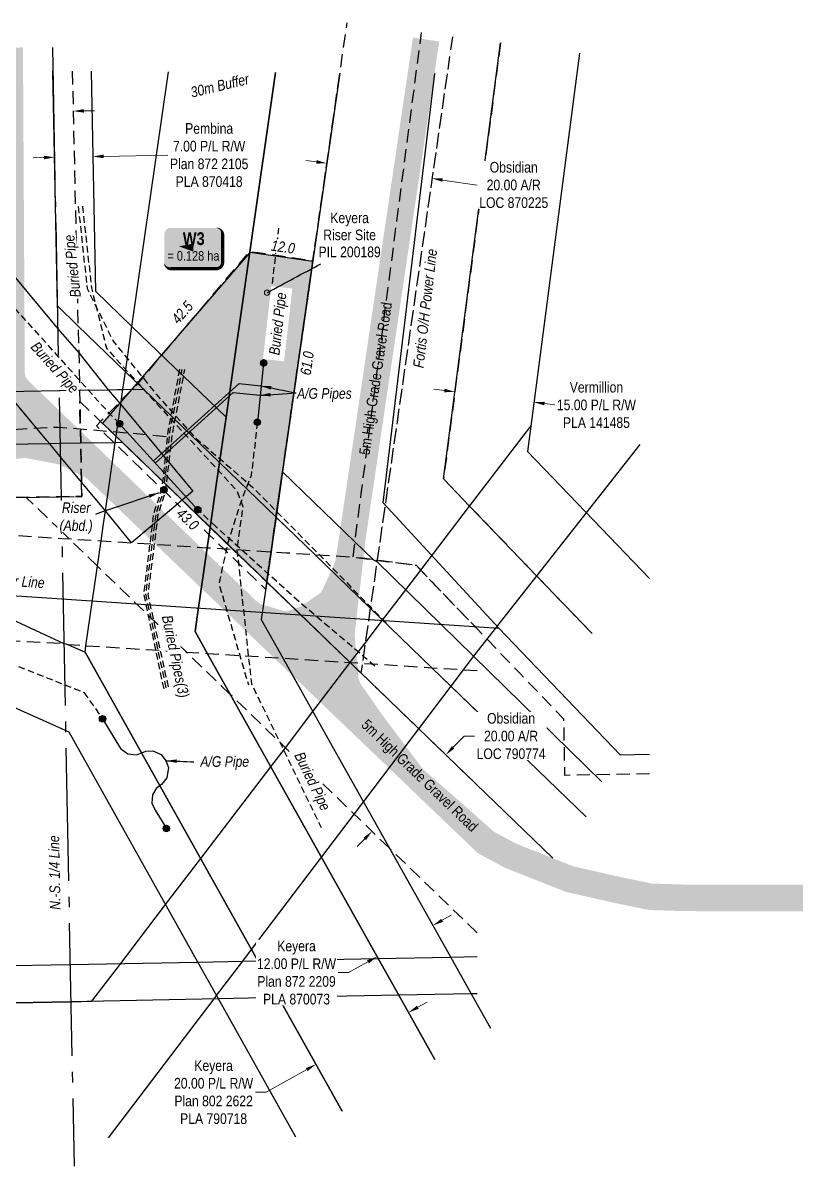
# Model space of a CAD drawing. Extents: x 586920 to 597578, y 5899013 to 5902730.
# Drawn here: x 596843 to 597578, y 5899163 to 5900244 of the extents above; entities that cross this region are included whole.
import ezdxf

# ---------------------------------------------------------------- set-up
doc = ezdxf.new("R2010")
doc.units = 0
doc.header["$LTSCALE"] = 5
doc.header["$PDSIZE"] = 0.5
for name, pattern in [('foc-ACCESSROAD', [3.75, 2.5, -1.25]), ('foc-FLOWLINE', [3.75, 2.5, -1.25]), ('foc-QUARTERLINE', [33, 25, -3, 2, -3]), ('UG_PIPE', [1.875, 1.25, -0.625])]:
    doc.linetypes.add(name, pattern=pattern)
doc.layers.get('Defpoints').update_dxf_attribs({"color": 9})
for name, color, linetype in [('AS-PIPE-AG', 44, 'Continuous'), ('AS-PIPE-UG', 44, 'UG_PIPE'), ('AS-PIPE-UG RED', 10, 'UG_PIPE'), ('AS-PIPE-UG-T', 44, 'Continuous'), ('AS-POWER', 104, 'foc-POWER'), ('AS-POWER-T', 104, 'Continuous'), ('AS-ROAD-T', 37, 'Continuous'), ('AS-ROADS', 254, 'Continuous'), ('AS-SYMBOL', 7, 'Continuous'), ('C-AR', 13, 'foc-ACCESSROAD'), ('C-RW', 13, 'Continuous'), ('C-WS', 13, 'foc-ACCESSROAD'), ('F-EZE', 190, 'foc-FLOWLINE'), ('F-RW', 190, 'Continuous'), ('F-WS', 190, 'foc-ACCESSROAD'), ('L-SECQ', 8, 'foc-QUARTERLINE'), ('P-BUFFER-T', 40, 'Continuous'), ('P-TEMP-BLOCKS', 250, 'Continuous'), ('P-WORKAREA', 113, 'Continuous'), ('P-WORKAREA-H', 111, 'Continuous'), ('P-WORKAREA-T', 113, 'Continuous')]:
    doc.layers.add(name, color=color, linetype=linetype)
for name, color, linetype, lineweight in [('C-AR-T', 13, 'Continuous', 9), ('F-RW-T', 190, 'Continuous', 9), ('F-WS-T', 190, 'Continuous', 9), ('T-TEXT', 48, 'Continuous', 18)]:
    doc.layers.add(name, color=color, linetype=linetype, lineweight=lineweight)
doc.styles.add('80', font='ARIALN.TTF', dxfattribs={"height": 10})
doc.styles.add('80CG', font='ARIALN.TTF', dxfattribs={"height": 10})
doc.styles.add('80L', font='ARIALN.TTF', dxfattribs={"height": 10})
doc.styles.add('BOLD', font='ARIALNB.TTF')
doc.styles.add('foc-LtypeFont', font='ARIALN.TTF', dxfattribs={"height": 7.35})
doc.styles.add('MtXpl_Arial_Narrow', font='ARIALNI.TTF')
doc.linetypes.add('foc-POWER', pattern='A,6,-1,["P",foc-LtypeFont,S=0.2,R=0,X=-0.625,Y=-0.75],-1.24,4', length=12.24)
doc.dimstyles.new('Compass 5 000', dxfattribs={"dimscale": 5, "dimtxt": 9, "dimasz": 2, "dimexe": 0.2, "dimexo": 0.0625, "dimgap": 0.5, "dimtad": 0, "dimtih": 1, "dimtoh": 1, "dimzin": 0, "dimdsep": 46, "dimtxsty": '80CG', "dimcen": 0.1, "dimse1": 1, "dimse2": 1, "dimclrd": 256, "dimclrt": 256, "dimaunit": 1, "dimadec": 4, "dimazin": 0, "dimtfac": 0.06, "dimtofl": 0, "dimtmove": 0, "dimatfit": 1, "dimfxl": 0.2, "dimtolj": 1, "dimtzin": 0, "dimlwd": -1, "dimarcsym": 0})

# ---------------------------------------------------------------- blocks, each defined once
blk = doc.blocks.new('*D517')
at = {"layer": 'C-AR-T', "transparency": 16777216}
for p, q in [((597248.3, 5899561.7), (597258.5, 5899572.2)), ((597258.5, 5899572.2), (597268.5, 5899572.2)), ((597164.9, 5899475.3), (597157.9, 5899468.1))]:
    blk.add_line(p, q, dxfattribs=at)
for points in [[(597247.1, 5899562.8), (597249.5, 5899560.5), (597241.3, 5899554.5)], [(597163.7, 5899476.5), (597166.1, 5899474.2), (597171.8, 5899482.5)]]:
    blk.add_solid(points, dxfattribs=at)
at = {"layer": 'Defpoints', "color": 0, "transparency": 16777216}
for p in [(597237.6, 5899558), (597241.3, 5899554.5), (597168.1, 5899486.1)]:
    blk.add_point(p, dxfattribs=at)
at = {"layer": 'C-AR-T', "transparency": 16777216, "insert": (597302.8, 5899572.2), "char_height": 10, "attachment_point": 5, "style": '80CG', "bg_fill": 3, "box_fill_scale": 1.1, "bg_fill_color": 256, "bg_fill_true_color": 13158600, "bg_fill_transparency": 0}
blk.add_mtext('\\A1;Obsidian\\P20.00 A/R\\PLOC 790774', dxfattribs=at)
blk = doc.blocks.new('*D518')
at = {"layer": 'C-AR-T', "transparency": 16777216}
for p, q in [((597119.4, 5900113.1), (597109.5, 5900114.5)), ((597238.3, 5900096), (597270.9, 5900091.3))]:
    blk.add_line(p, q, dxfattribs=at)
for points in [[(597119.7, 5900114.8), (597119.2, 5900111.5), (597129.3, 5900111.7)], [(597238.5, 5900097.7), (597238, 5900094.4), (597228.4, 5900097.5)]]:
    blk.add_solid(points, dxfattribs=at)
at = {"layer": 'Defpoints', "color": 0, "transparency": 16777216}
for p in [(597148.3, 5900244), (597247.4, 5900229.7), (597228.4, 5900097.5)]:
    blk.add_point(p, dxfattribs=at)
at = {"layer": 'C-AR-T', "transparency": 16777216, "insert": (597305.3, 5900091.3), "char_height": 10, "attachment_point": 5, "style": '80CG', "bg_fill": 3, "box_fill_scale": 1.1, "bg_fill_color": 256, "bg_fill_true_color": 13158600, "bg_fill_transparency": 0}
blk.add_mtext('\\A1;Obsidian\\P20.00 A/R\\PLOC 870225', dxfattribs=at)
blk = doc.blocks.new('*D528')
at = {"layer": 'Defpoints', "color": 0, "transparency": 16777216}
for p in [(596908, 5900164.3), (596871.8, 5900163.6), (596872.7, 5900117.4)]:
    blk.add_point(p, dxfattribs=at)
at = {"layer": 'F-RW-T', "transparency": 16777216}
for p, q in [((596862.7, 5900117.2), (596852.7, 5900117)), ((596918.9, 5900118.3), (596979.6, 5900119.5))]:
    blk.add_line(p, q, dxfattribs=at)
for points in [[(596862.7, 5900118.9), (596862.7, 5900115.5), (596872.7, 5900117.4)], [(596918.9, 5900120), (596919, 5900116.6), (596908.9, 5900118.1)]]:
    blk.add_solid(points, dxfattribs=at)
at = {"layer": 'F-RW-T', "transparency": 16777216, "insert": (597018.4, 5900119.5), "char_height": 10, "attachment_point": 5, "style": '80CG', "bg_fill": 3, "box_fill_scale": 1.1, "bg_fill_color": 256, "bg_fill_true_color": 13158600, "bg_fill_transparency": 0}
blk.add_mtext('\\A1;Pembina\\P7.00 P/L R/W\\PPlan 872 2105\\PPLA 870418', dxfattribs=at)
blk = doc.blocks.new('*D529')
at = {"layer": 'Defpoints', "color": 0, "transparency": 16777216}
for p in [(597205.4, 5899436), (597153.1, 5899406.7), (597229.1, 5899393.8)]:
    blk.add_point(p, dxfattribs=at)
at = {"layer": 'F-RW-T', "transparency": 16777216}
for p, q in [((597237.8, 5899398.7), (597246.5, 5899403.6)), ((597168, 5899359.6), (597149.8, 5899349.4)), ((597149.8, 5899349.4), (597139.8, 5899349.4))]:
    blk.add_line(p, q, dxfattribs=at)
for points in [[(597237, 5899400.1), (597238.6, 5899397.2), (597229.1, 5899393.8)], [(597167.2, 5899361.1), (597168.8, 5899358.1), (597176.7, 5899364.5)]]:
    blk.add_solid(points, dxfattribs=at)
at = {"layer": 'F-RW-T', "transparency": 16777216, "insert": (597100.7, 5899349.4), "char_height": 10, "attachment_point": 5, "style": '80CG', "bg_fill": 3, "box_fill_scale": 1.1, "bg_fill_color": 256, "bg_fill_true_color": 13158600, "bg_fill_transparency": 0}
blk.add_mtext('\\A1;Keyera\\P12.00 P/L R/W\\PPlan 872 2209\\PPLA 870073', dxfattribs=at)
blk = doc.blocks.new('*D530')
at = {"layer": 'Defpoints', "color": 0, "transparency": 16777216}
for p in [(597223.5, 5899281), (597119, 5899263), (597136.3, 5899232.2)]:
    blk.add_point(p, dxfattribs=at)
at = {"layer": 'F-RW-T', "transparency": 16777216}
for p, q in [((597214.9, 5899316.8), (597223.7, 5899321.7)), ((597110.3, 5899258.2), (597072.2, 5899236.8)), ((597072.2, 5899236.8), (597062.2, 5899236.8))]:
    blk.add_line(p, q, dxfattribs=at)
for points in [[(597214.1, 5899318.2), (597215.7, 5899315.3), (597206.2, 5899311.9)], [(597109.5, 5899259.6), (597111.1, 5899256.7), (597119, 5899263)]]:
    blk.add_solid(points, dxfattribs=at)
at = {"layer": 'F-RW-T', "transparency": 16777216, "insert": (597022.6, 5899236.8), "char_height": 10, "attachment_point": 5, "style": '80CG'}
blk.add_mtext('\\A1;Keyera\\P20.00 P/L R/W\\PPlan 802 2622\\PPLA 790718', dxfattribs=at)
blk = doc.blocks.new('*D531')
at = {"layer": 'C-AR-T', "transparency": 16777216}
for p, q in [((596780.3, 5900158.4), (596770.3, 5900158.2)), ((596900.4, 5900161.1), (596910.4, 5900161.3))]:
    blk.add_line(p, q, dxfattribs=at)
for points in [[(596780.3, 5900160.1), (596780.4, 5900156.8), (596790.3, 5900158.7)], [(596900.3, 5900162.8), (596900.4, 5900159.5), (596890.4, 5900160.9)]]:
    blk.add_solid(points, dxfattribs=at)
at = {"layer": 'Defpoints', "color": 0, "transparency": 16777216}
for p in [(596790.3, 5900158.7), (596790.4, 5900157.5), (596890.4, 5900159.8)]:
    blk.add_point(p, dxfattribs=at)
at = {"layer": 'C-AR-T', "transparency": 16777216, "insert": (596736.1, 5900158.2), "char_height": 10, "attachment_point": 5, "style": '80CG', "bg_fill": 3, "box_fill_scale": 1.1, "bg_fill_color": 256, "bg_fill_true_color": 13158600, "bg_fill_transparency": 0}
blk.add_mtext('\\A1;Obsidian\\P20.00 A/R\\PMSL 781646', dxfattribs=at)
blk = doc.blocks.new('RISER')
h = blk.add_hatch(color=255)
h.dxf.hatch_style = 1
edge = h.paths.add_edge_path()
edge.add_arc((0, 0), 0.7, 0, 360)
blk.add_hatch(color=48).paths.add_polyline_path([(0.58, -0.15), (-0.58, -0.15, 0.774597)])
at = {"color": 48}
blk.add_line((-0.58, -0.15), (0.58, -0.15), dxfattribs=at)
blk.add_circle((0, 0), 0.6, dxfattribs=at)
blk = doc.blocks.new('*D551')
at = {"layer": 'Defpoints', "color": 0, "transparency": 16777216}
for p in [(597251.8, 5899910.8), (597326.2, 5899901), (597324.3, 5899886.7)]:
    blk.add_point(p, dxfattribs=at)
at = {"layer": 'F-RW-T', "transparency": 16777216}
for p, q in [((597240, 5899897.7), (597230.1, 5899899)), ((597334.2, 5899885.4), (597344.1, 5899884.1))]:
    blk.add_line(p, q, dxfattribs=at)
for points in [[(597240.2, 5899899.4), (597239.8, 5899896.1), (597249.9, 5899896.4)], [(597334.4, 5899887.1), (597334, 5899883.8), (597324.3, 5899886.7)]]:
    blk.add_solid(points, dxfattribs=at)
at = {"layer": 'F-RW-T', "transparency": 16777216, "insert": (597383.2, 5899884.1), "char_height": 10, "attachment_point": 5, "style": '80CG'}
blk.add_mtext('\\A1;Vermillion\\P15.00 P/L R/W\\PPLA 141485', dxfattribs=at)
blk = doc.blocks.new('*U558')
h = blk.add_hatch(color=111)
edge = h.paths.add_edge_path()
edge.add_line((-21.5, -20), (21.5, -20))
edge.add_arc((21.5, -14), 6, 270, 360)
edge.add_line((27.5, -14), (27.5, 12.5))
edge.add_arc((21.5, 12.5), 6, 0, 90)
edge.add_line((21.5, 18.5), (-21.5, 18.5))
edge.add_arc((-21.5, 12.5), 6, 90, 180)
edge.add_line((-27.5, 12.5), (-27.5, -14))
edge.add_arc((-21.5, -14), 6, 180, 270)
at = {"color": 250, "flags": 128}
blk.add_lwpolyline([(-21.5, -20, 3, 3, 0), (21.5, -20, 3, 3, 0.414214), (27.5, -14, 3, 3, 0), (27.5, 12.5, 3, 0, 0.414214), (21.5, 18.5, 0, 0, 0), (-21.5, 18.5, 0, 0, 0.414214), (-27.5, 12.5, 0, 0, 0), (-27.5, -14, 0, 3, 0.414214)], format="xyseb", close=True, dxfattribs=at)
at = {"flags": 128}
blk.add_lwpolyline([(-13.7, 1.1, 0, 7.5, 0), (0, 0, 0, 0, 0)], format="xyseb", dxfattribs=at)
at = {"color": 250}
for tag, p, height, style in [('TEMP_AREA_W1_001', (-9.2, 2.2), 12, 'BOLD'), ('ENTER_TEXT_001', (-30.7, -12.5), 9, '80')]:
    blk.add_attdef(tag, p, '', height=height, dxfattribs=dict(at, style=style))

msp = doc.modelspace()

# ---------------------------------------------------------------- hatches: boundary and pattern name
at = {"layer": 'AS-ROADS'}
h = msp.add_hatch(color=256, dxfattribs=at)
h.dxf.hatch_style = 1
edge = h.paths.add_edge_path()
edge.add_line((596844.781, 5899914.396), (596843.017, 5900220.846))
edge.add_line((596843.017, 5900220.846), (596818.017, 5900220.702))
edge.add_line((596818.017, 5900220.702), (596820.061, 5899865.777))
edge.add_arc((596810.061, 5899865.72), 10, -84.073158, 0.3299, ccw=False)
edge.add_line((596811.093, 5899855.773), (596632.914, 5899837.276))
edge.add_line((596632.914, 5899837.276), (596487.873, 5899858.105))
edge.add_line((596487.873, 5899858.105), (596458.623, 5899872.093))
edge.add_arc((596454.349, 5899869.498), 5, 31.25506, 182.136798)
edge.add_line((596449.352, 5899869.312), (596452.963, 5899772.526))
edge.add_arc((596457.96, 5899772.712), 5, 182.136798, 278.038846)
edge.add_line((596458.659, 5899767.761), (596509.446, 5899774.934))
edge.add_arc((596508.747, 5899779.885), 5, 278.038846, 295.656038)
edge.add_line((596510.911, 5899775.378), (596585.639, 5899811.271))
edge.add_line((596585.639, 5899811.271), (596633.443, 5899812.281))
edge.add_line((596633.443, 5899812.281), (596843.781, 5899834.033))
edge.add_arc((596844.81, 5899824.086), 10, 79.18335, 95.904066, ccw=False)
edge.add_line((596846.686, 5899833.908), (596875.493, 5899828.404))
edge.add_arc((596873.616, 5899818.582), 10, 63.826038, 79.18335, ccw=False)
edge.add_line((596878.027, 5899827.557), (596901.066, 5899816.233))
edge.add_arc((596896.655, 5899807.258), 10, 46.217947, 63.826038, ccw=False)
edge.add_line((596903.574, 5899814.478), (597271.256, 5899462.105))
edge.add_line((597271.256, 5899462.105), (597297.057, 5899448.138))
edge.add_line((597297.057, 5899448.138), (597354.033, 5899425.577))
edge.add_line((597354.033, 5899425.577), (597401.334, 5899414.833))
edge.add_line((597401.334, 5899414.833), (597432.51, 5899408.387))
edge.add_line((597432.51, 5899408.387), (597466.91, 5899407.313))
edge.add_line((597466.91, 5899407.313), (597577.805, 5899407.218))
edge.add_line((597577.805, 5899407.218), (597577.826, 5899432.218))
edge.add_line((597577.826, 5899432.218), (597467.311, 5899432.313))
edge.add_line((597467.311, 5899432.313), (597435.453, 5899433.308))
edge.add_line((597435.453, 5899433.308), (597406.634, 5899439.266))
edge.add_line((597406.634, 5899439.266), (597361.447, 5899449.53))
edge.add_line((597361.447, 5899449.53), (597307.647, 5899470.833))
edge.add_line((597307.647, 5899470.833), (597287.156, 5899481.926))
edge.add_arc((597291.916, 5899490.72), 10, 228.155142, 241.572059, ccw=False)
edge.add_line((597285.245, 5899483.271), (597263.997, 5899502.299))
edge.add_line((597263.997, 5899502.299), (597220.522, 5899540.448))
edge.add_arc((597227.117, 5899547.965), 10, 216.840548, 228.733007, ccw=False)
edge.add_line((597219.114, 5899541.969), (597180.961, 5899592.894))
edge.add_line((597180.961, 5899592.894), (597160.914, 5899621.694))
edge.add_arc((597169.122, 5899627.407), 10, 202.567577, 214.841216, ccw=False)
edge.add_arc((597169.122, 5899627.407), 10, 185.27717, 202.567577, ccw=False)
edge.add_line((597159.164, 5899626.487), (597155.461, 5899666.579))
edge.add_arc((597165.418, 5899667.499), 10, 173.40076, 185.27717, ccw=False)
edge.add_line((597155.485, 5899668.648), (597165.854, 5899758.28))
edge.add_line((597165.854, 5899758.28), (597235.132, 5900226.534))
edge.add_line((597235.132, 5900226.534), (597210.401, 5900230.193))
edge.add_line((597210.401, 5900230.193), (597141.123, 5899761.939))
edge.add_line((597141.123, 5899761.939), (597137.407, 5899737.795))
edge.add_arc((597127.523, 5899739.317), 10, 335.542555, 351.248412, ccw=False)
edge.add_line((597136.626, 5899735.177), (597125.255, 5899710.177))
edge.add_arc((597116.152, 5899714.317), 10, 304.575625, 335.542555, ccw=False)
edge.add_line((597121.827, 5899706.083), (597105.13, 5899694.575))
edge.add_line((597105.13, 5899694.575), (597093.883, 5899690.488))
edge.add_arc((597090.468, 5899699.887), 10, 252.907332, 289.971611, ccw=False)
edge.add_line((597087.528, 5899690.328), (597067.498, 5899696.487))
edge.add_arc((597070.437, 5899706.046), 10, 225.979265, 252.907332, ccw=False)
edge.add_line((597063.488, 5899698.855), (596847.832, 5899907.263))
edge.add_arc((596854.781, 5899914.454), 10, 180.3299, 225.979265, ccw=False)
at = {"layer": 'P-WORKAREA-H'}
h = msp.add_hatch(color=256, dxfattribs=at)
h.dxf.hatch_style = 1
h.paths.add_polyline_path([(597116.017, 5900019.307), (597056.654, 5900027.84), (596918.058, 5899866.819), (597072.634, 5899717.523)])

# ---------------------------------------------------------------- linework, layer by layer
at = {"layer": 'AS-PIPE-AG'}
for p, q in [((597007.85, 5899785.384), (596934.105, 5899866.494)), ((596918.025, 5899588.529), (596934.87, 5899560.584)), ((596934.87, 5899560.584), (596941.795, 5899555.489)), ((596941.795, 5899555.489), (596949.885, 5899554.699)), ((596949.885, 5899554.699), (596955.055, 5899556.599)), ((596955.055, 5899556.599), (596958.885, 5899558.019)), ((596958.885, 5899558.019), (596965.43, 5899558.449)), ((596965.43, 5899558.449), (596973.305, 5899555.004)), ((596973.305, 5899555.004), (596977.755, 5899549.029)), ((596977.755, 5899549.029), (596980.1, 5899542.689)), ((596980.1, 5899542.689), (596978.68, 5899532.864)), ((596973.465, 5899526.739), (596968.365, 5899522.899)), ((596978.68, 5899532.864), (596973.465, 5899526.739)), ((596964.905, 5899516.959), (596964.45, 5899509.134)), ((596968.365, 5899522.899), (596964.905, 5899516.959)), ((596964.45, 5899509.134), (596967.575, 5899502.574)), ((596967.575, 5899502.574), (596978.135, 5899485.194))]:
    msp.add_line(p, q, dxfattribs=at)
at = {"layer": 'AS-PIPE-AG', "flags": 128}
for points in [[(597069.705, 5899923.539), (597063.84, 5899867.784)], [(596965.585, 5899831.254), (597046.645, 5899904.489), (597067.18, 5899902.154)], [(596967.515, 5899829.149), (597041.14, 5899895.929), (597066.2, 5899893.199)]]:
    msp.add_lwpolyline(points, dxfattribs=at)
at = {"layer": 'AS-PIPE-UG'}
for p, q in [((597024.39, 5899769.799), (597007.85, 5899785.384)), ((597102.9, 5899698.959), (597024.39, 5899769.799)), ((597174.525, 5899638.144), (597102.9, 5899698.959))]:
    msp.add_line(p, q, dxfattribs=at)
msp.add_lwpolyline([(596699.71, 5900068.754), (596704.465, 5899976.244), (596707.74, 5899922.979), (596712.715, 5899858.829), (596717.015, 5899786.114), (596718.535, 5899743.524), (596724.255, 5899693.719), (596734.52, 5899678.244), (596768.56, 5899667.894), (596830.06, 5899641.209), (596900.445, 5899613.394), (596918.025, 5899588.529)], dxfattribs=at)
at = {"layer": 'AS-PIPE-UG', "flags": 128}
for points in [[(596895.095, 5900071.074), (596903.465, 5899993.899), (596928.06, 5899944.134), (596968.79, 5899894.009), (597004.81, 5899853.809), (597059.25, 5899806.774), (597114.145, 5899751.169), (597185.27, 5899678.809)], [(596899.04, 5900071.244), (596907.565, 5899994.544), (596921.635, 5899937.539), (596965.015, 5899889.659), (597001.535, 5899850.199), (597044.5, 5899803.449), (597050.16, 5899788.564), (597044.465, 5899748.789), (597058.155, 5899621.589), (597123.88, 5899486.164)], [(597069.55, 5899923.884), (597083.965, 5900050.539)], [(596933.85, 5899866.439), (596919.145, 5899881.914), (596850.04, 5899959.089), (596774.135, 5900042.939)], [(596975.91, 5899616.759), (596957.005, 5899706.009), (596966.36, 5899782.289), (596974.08, 5899804.909), (596979.81, 5899858.984), (596990.855, 5899918.009)], [(596978.005, 5899617.819), (596958.805, 5899705.894), (596968.58, 5899781.829), (596975.76, 5899804.004), (596981.5, 5899858.834), (596993.14, 5899917.539)], [(596980.045, 5899618.719), (596960.925, 5899705.604), (596970.53, 5899781.384), (596977.28, 5899802.709), (596984.035, 5899858.109), (596995.44, 5899917.444)], [(597063.86, 5899867.849), (597058.015, 5899817.729), (597047.17, 5899790.124), (597035.495, 5899752.364), (597027.565, 5899715.854), (597055.345, 5899620.624)]]:
    msp.add_lwpolyline(points, dxfattribs=at)
at = {"layer": 'AS-PIPE-UG RED', "linetype": 'UG_PIPE', "ltscale": 2, "flags": 128}
msp.add_lwpolyline([(596977.79, 5899854.104), (596937.27, 5899857.994), (596876.125, 5899863.039), (596784.455, 5899858.144), (596671.955, 5899851.189), (596648.7, 5899851.459)], dxfattribs=at)
at = {"layer": 'AS-POWER'}
for points in [[(597182.28, 5899791.949), (597230.839, 5900196.191)], [(597182.28, 5899791.949), (597291.262, 5899673.926), (597405.585, 5899554.465), (597433.325, 5899555.123)]]:
    msp.add_lwpolyline(points, dxfattribs=at)
at = {"layer": 'AS-POWER', "flags": 128}
msp.add_lwpolyline([(596621.88, 5899718.744), (597291.262, 5899673.926)], dxfattribs=at)
at = {"layer": 'C-AR', "flags": 128}
for points in [[(597247.568, 5900231.003), (597176.466, 5899736.646), (597170.145, 5899692.699), (597162.64, 5899640.509), (597161.372, 5899631.683), (597151.507, 5899641.213), (597072.589, 5899717.438), (597076.681, 5899745.822), (597078.333, 5899757.343), (597081.375, 5899778.442), (597087.517, 5899821.145), (597116.138, 5900020.092), (597148.339, 5900243.963)], [(597242.545, 5900196.11), (597176.461, 5899736.656), (597170.139, 5899692.71), (597162.634, 5899640.522), (597161.366, 5899631.696), (597151.501, 5899641.226), (597072.587, 5899717.449), (597076.678, 5899745.831), (597078.331, 5899757.352), (597081.373, 5899778.451), (597087.515, 5899821.152), (597116.136, 5900020.092), (597141.555, 5900196.807)]]:
    msp.add_lwpolyline(points, dxfattribs=at)
at = {"layer": 'C-AR'}
msp.add_lwpolyline([(597270.758, 5899386.935), (597188.319, 5899466.554), (597038.521, 5899611.229), (596997.292, 5899651.045), (596913.173, 5899732.294), (596886.504, 5899758.049), (596879.54, 5899764.775), (596846.139, 5899797.035), (596878.904, 5899797.608), (596892.399, 5899797.844), (596898.447, 5899797.949), (596898.161, 5899811.516), (596897.395, 5899848.011), (596896.563, 5899887.538), (596930.74, 5899854.428), (596936.708, 5899848.681), (596992.833, 5899794.473), (597019.403, 5899768.824), (597040.833, 5899748.12), (597072.572, 5899717.463), (597151.501, 5899641.226), (597161.366, 5899631.696), (597270.758, 5899526.037)], dxfattribs=at)
at = {"layer": 'C-RW'}
for points in [[(597270.758, 5899329.477), (597265.121, 5899329.367), (597197.104, 5899328.063), (597083.789, 5899325.867), (597027.133, 5899324.753), (596888.125, 5899322.052), (596816.466, 5899320.681), (596740.31, 5899319.195), (596705.301, 5899318.512), (596702.583, 5899453.383), (596123.529, 5899442.463), (596056.341, 5899441.217), (596055.066, 5899506.268), (596043.666, 5900086.287), (596041.436, 5900204.4)], [(596116.493, 5900203.882), (596118.684, 5900087.735), (596078.672, 5900086.951), (596089.501, 5899536.126), (596090.665, 5899476.863), (596097.628, 5899476.996), (596700.536, 5899488.367), (596736.891, 5899489.053), (596739.604, 5899354.212), (596815.761, 5899355.695), (596887.446, 5899357.073), (597007.721, 5899359.409), (597064.378, 5899360.523), (597177.7, 5899362.715), (597245.71, 5899364.023), (597270.758, 5899364.518)], [(597100.15, 5899194.443), (597027.142, 5899324.764), (597007.729, 5899359.42), (596886.504, 5899575.836), (596883.175, 5899577.331), (596810.64, 5899609.959), (596733.757, 5899644.538), (596697.507, 5899660.843), (596673.461, 5899671.657), (596658.087, 5899678.572), (596656.19, 5899772.853), (596650.317, 5900064.528), (596649.638, 5900098.171), (596649.387, 5900110.636), (596647.583, 5900200.217)], [(596722.099, 5900199.702), (596726.024, 5900018.232), (596728.711, 5899895.045), (596729.721, 5899845.076), (596730.687, 5899795.016), (596731.248, 5899768.029), (596732.087, 5899727.498), (596808.97, 5899692.919), (596881.586, 5899659.312), (596883.285, 5899659.143), (596885.871, 5899658.233), (596901.519, 5899651.291), (597064.353, 5899360.594), (597083.759, 5899325.953), (597143.75, 5899218.87)], [(596827.261, 5899896.768), (596876.964, 5899897.638), (596878.111, 5899897.656), (596896.406, 5899897.978), (596923.423, 5899898.465), (596932.081, 5899898.604), (596937.103, 5899898.691), (596956.541, 5899899.027), (597028.182, 5899829.831), (597081.38, 5899778.448), (597091.198, 5899768.963), (597117.89, 5899743.18), (597178.908, 5899684.24), (597228.509, 5899636.33), (597270.758, 5899595.519)], [(597341.991, 5899457.234), (597151.501, 5899641.23), (597072.602, 5899717.441), (597040.835, 5899748.127), (597019.405, 5899768.831), (596992.844, 5899794.484), (596936.716, 5899848.702), (596929.899, 5899848.583), (596897.427, 5899848.012), (596879.064, 5899847.689), (596877.933, 5899847.672), (596868.236, 5899847.498), (596805.877, 5899846.408)]]:
    msp.add_lwpolyline(points, dxfattribs=at)
at = {"layer": 'C-WS', "flags": 128}
msp.add_lwpolyline([(596889.522, 5900198.547), (596894.866, 5899958.601), (596895.669, 5899933.12), (596896.406, 5899897.978), (596897.427, 5899848.012), (596898.17, 5899811.516), (596898.446, 5899797.949), (596892.399, 5899797.844), (596878.904, 5899797.608), (596806.753, 5899796.35), (596730.64, 5899795.015), (596695.161, 5899794.396), (596695.584, 5899770.321), (596697.343, 5899670.141), (596697.507, 5899660.843), (596700.536, 5899488.367), (596097.628, 5899476.996), (596090.665, 5899476.863), (596089.501, 5899536.126), (596078.672, 5900086.951), (596118.684, 5900087.735), (596599.675, 5900097.189), (596649.638, 5900098.171), (596659.591, 5900098.367), (596689.812, 5900098.96), (596690.474, 5900061.235), (596693.404, 5899894.426), (596728.711, 5899895.045), (596796.186, 5899896.227), (596795.318, 5899935.176), (596792.633, 5900055.745), (596789.436, 5900199.238)], dxfattribs=at)
at = {"layer": 'F-EZE', "flags": 128}
for points in [[(597433.325, 5899536.704), (597353.507, 5899535.243), (597352.969, 5899564.757), (597352.542, 5899588.171), (597311.331, 5899631.053), (597213.251, 5899733.111), (597187.312, 5899736.499), (597173.255, 5899738.337), (597153.893, 5899740.867), (597155.769, 5899755.227), (597161.662, 5899800.325), (597171.367, 5899874.644), (597218.418, 5900234.81)], [(597292.821, 5900225.093), (597245.774, 5899864.925), (597239.174, 5899814.423), (597379.217, 5899668.697)], [(597270.758, 5899633.639), (597228.509, 5899636.33), (597201.892, 5899638.021), (597151.501, 5899641.23), (597088.205, 5899645.262), (597047.709, 5899647.837), (597016.915, 5899649.799), (596902.352, 5899657.089), (596885.858, 5899658.143), (596881.586, 5899659.312), (596809.571, 5899662.997), (596733.29, 5899667.851), (596697.343, 5899670.141), (596673.461, 5899671.657), (596540.129, 5899680.148), (596546.486, 5899779.901), (596656.19, 5899772.853), (596695.584, 5899770.321), (596731.218, 5899768.029), (596807.465, 5899763.131), (596879.661, 5899758.489), (596916.6, 5899756.116), (596936.956, 5899754.808), (596945.25, 5899754.366), (597016.652, 5899749.684), (597040.835, 5899748.127), (597076.687, 5899745.828), (597091.235, 5899744.896), (597117.89, 5899743.18), (597153.893, 5899740.867), (597173.255, 5899738.337), (597187.312, 5899736.499), (597213.251, 5899733.111), (597270.758, 5899673.272)]]:
    msp.add_lwpolyline(points, dxfattribs=at)
at = {"layer": 'F-RW'}
for points in [[(597379.217, 5899668.696), (597326.514, 5899723.537), (597263.789, 5899788.81), (597239.174, 5899814.423), (597245.774, 5899864.925), (597292.82, 5900225.093)], [(597367.216, 5900215.377), (597321.361, 5899864.266), (597318.247, 5899840.432), (597373.029, 5899783.461), (597433.325, 5899720.695)], [(596907.376, 5900198.424), (596911.322, 5899991.354), (596945.659, 5899958.185), (597034.323, 5899872.538), (597028.182, 5899829.831), (596956.541, 5899899.027), (596939.517, 5899915.474), (596894.866, 5899958.601), (596875.418, 5899977.387), (596871.129, 5900198.674)], [(597143.763, 5899218.877), (597083.748, 5899325.999), (597064.342, 5899360.633), (596901.519, 5899651.291), (596902.352, 5899657.089), (596916.6, 5899756.116), (596918.917, 5899772.23), (596920.675, 5899784.46), (596929.899, 5899848.583), (596935.063, 5899884.495), (596936.479, 5899894.357), (596937.103, 5899898.691), (596939.517, 5899915.474), (596945.659, 5899958.185), (596980.143, 5900197.921)], [(597230.948, 5899267.723), (597197.043, 5899328.241), (597177.645, 5899362.872), (597016.915, 5899649.799), (597005.273, 5899670.581), (597007.577, 5899686.597), (597016.652, 5899749.684), (597019.405, 5899768.831), (597025.146, 5899808.725), (597028.182, 5899829.831), (597034.323, 5899872.538), (597081.025, 5900197.225)], [(597081.025, 5900197.225), (597034.323, 5899872.538), (597028.182, 5899829.831), (597025.146, 5899808.725), (597019.405, 5899768.831), (597016.652, 5899749.684), (597007.577, 5899686.597), (597005.273, 5899670.581), (597016.915, 5899649.799), (597177.645, 5899362.872), (597197.043, 5899328.241), (597230.948, 5899267.723)], [(597141.556, 5900196.807), (597087.522, 5899821.148), (597081.38, 5899778.448), (597078.344, 5899757.346), (597076.687, 5899745.828), (597072.602, 5899717.441), (597067.528, 5899682.166), (597088.205, 5899645.262), (597132.801, 5899565.656), (597245.644, 5899364.226), (597265.051, 5899329.585), (597283.282, 5899297.043)], [(596801.889, 5900044.614), (596875.838, 5899955.703), (596895.669, 5899933.12), (596923.423, 5899898.465), (596935.063, 5899884.495), (597002.944, 5899802.885), (596992.844, 5899794.484), (596945.25, 5899754.366), (596920.675, 5899784.46), (596898.17, 5899811.516), (596878.167, 5899835.557), (596868.236, 5899847.498), (596865.502, 5899850.789), (596827.261, 5899896.768)], [(596816.465, 5899320.695), (596888.123, 5899322.052), (596907.952, 5899322.438), (596935.087, 5899357.998), (596977.435, 5899413.501), (597010.47, 5899456.794), (597076.529, 5899543.374), (597090.211, 5899561.307), (597116.174, 5899595.334), (597151.373, 5899641.407), (597165.418, 5899659.874), (597181.844, 5899681.405), (597203.638, 5899709.97), (597217.735, 5899728.446), (597263.789, 5899788.81), (597321.361, 5899864.266)], [(597423.979, 5899846.986), (597267.208, 5899647.319), (597257.617, 5899634.477), (597246.01, 5899619.342), (597215.728, 5899579.19), (597163.692, 5899510.514), (597154.865, 5899498.863), (597124.162, 5899458.344), (597058.109, 5899371.239), (597049.827, 5899360.238), (597025.159, 5899327.721), (597022.833, 5899324.641), (596923.44, 5899193.952)], [(597373.505, 5899496.276), (597228.509, 5899636.33), (597178.908, 5899684.24), (597170.139, 5899692.71), (597117.89, 5899743.18), (597091.199, 5899768.96), (597081.362, 5899778.469), (597087.496, 5899821.162), (597155.769, 5899755.227), (597173.255, 5899738.337), (597176.325, 5899736.693), (597388.415, 5899529.199)]]:
    msp.add_lwpolyline(points, dxfattribs=at)
at = {"layer": 'F-WS', "flags": 128}
msp.add_lwpolyline([(597072.574, 5899717.455), (597071.591, 5899710.542), (597032.099, 5899748.689), (597018.412, 5899761.917), (596988.5, 5899790.821), (596929.751, 5899847.855), (596912.278, 5899864.477), (596916.208, 5899868.513), (596933.552, 5899886.309), (596935.629, 5899888.44), (596945.763, 5899898.841), (596951.589, 5899904.319), (596973.799, 5899931.004), (597056.776, 5900028.839), (597116.138, 5900020.092), (597087.418, 5899821.193), (597081.292, 5899778.557), (597078.227, 5899757.394), (597076.618, 5899745.859), (597072.574, 5899717.455)], close=True, dxfattribs=at)
at = {"layer": 'L-SECQ', "flags": 128}
msp.add_lwpolyline([(596870.7, 5900220.767), (596891.127, 5899167.115)], dxfattribs=at)

# ---------------------------------------------------------------- block references
at = {"layer": 'AS-SYMBOL', "xscale": 4.997734699999998, "yscale": 4.997734699999998, "zscale": 4.997734699999998}
for p in [(596934.105, 5899866.469), (597063.845, 5899867.819), (596975.795, 5899804.139), (596918.025, 5899588.529), (596978.135, 5899485.194)]:
    msp.add_blockref('RISER', p, dxfattribs=at)
at = {"layer": 'P-TEMP-BLOCKS'}
ref = msp.add_blockref('*U558', (597003.622, 5900032.441), dxfattribs=dict(at, xscale=0.99954694, yscale=0.99954694, zscale=0.99954694))
ref.add_attrib('TEMP_AREA_W1_001', 'W3', (596993.587, 5900034.786), dxfattribs={"layer": '0', "color": 250, "height": 11.9946, "style": 'BOLD'})
ref.add_attrib('ENTER_TEXT_001', '= 0.128 ha', (596979.065, 5900020.093), dxfattribs={"layer": '0', "color": 250, "height": 8.9959, "style": '80'})

# ---------------------------------------------------------------- texts
at = {"layer": 'AS-PIPE-AG', "char_height": 10, "width": 51.65525, "attachment_point": 1, "style": '80'}
for s, insert in [('\\pi0.05;{\\fArial Narrow|b0|i1|c0|p34;A/G Pipes}', (597101.098, 5899899.983)), ('\\pi3.04454;{\\fArial Narrow|b0|i1|c0|p34;A/G Pipe}', (597007.102, 5899553.302))]:
    msp.add_mtext(s, dxfattribs=dict(at, insert=insert))
at = {"layer": 'AS-POWER-T', "insert": (597210.131, 5899917.713), "char_height": 10, "width": 115.7962, "attachment_point": 1, "rotation": 83.426653, "line_spacing_factor": 0.961801, "style": '80L'}
msp.add_mtext('\\pi1.97381;{\\fArial Narrow|b0|i1|c0|p34;Fortis O/H Power Line}', dxfattribs=at)
at = {"layer": 'AS-ROAD-T', "char_height": 10, "width": 176.12319, "attachment_point": 5, "style": '80', "bg_fill": 1, "box_fill_scale": 1, "bg_fill_color": 254, "bg_fill_transparency": 0}
for insert, rotation in [((597176.618, 5899908.815), 81.584207), ((597215.772, 5899534.065), 316.217947)]:
    msp.add_mtext('5m High Grade Gravel Road', dxfattribs=dict(at, insert=insert, rotation=rotation))
at = {"layer": 'L-SECQ', "insert": (596867.758, 5899443.536), "char_height": 10, "width": 69.86126, "attachment_point": 2, "rotation": 91.110671, "style": '80'}
msp.add_mtext('\\A1;{\\fArial Narrow|b0|i1|c0|p34;N.-S. 1/4 Line}', dxfattribs=at)
at = {"layer": 'P-WORKAREA-T', "char_height": 10, "width": 22.58295, "attachment_point": 1, "style": '80'}
for s, insert, rotation in [('\\pi0.31262;{\\fArial Narrow|b0|i1|c0|p34;42.5}', (596981.758, 5899965.891), 49.280255), ('\\pi0.56501;{\\fArial Narrow|b0|i1|c0|p34;61.0}', (597103.968, 5899912.533), 81.783481)]:
    msp.add_mtext(s, dxfattribs=dict(at, insert=insert, rotation=rotation))

# ---------------------------------------------------------------- dimensions: what is measured, and where the dimension line sits
at = {"layer": 'F-RW-T'}
dim = msp.add_linear_dim(base=(597324.293, 5899886.72), p1=(597251.761, 5899910.756), p2=(597326.163, 5899901.039), angle=352.559249, text='Vermillion\\P15.00 P/L R/W\\PPLA 141485', dimstyle='Compass 5 000', dxfattribs=at)
dim.commit()
dim.dimension.update_dxf_attribs({"geometry": '*D551', "text_midpoint": (597383.211, 5899884.13), "dimtype": 161})

# ---------------------------------------------------------------- leaders
at = {"layer": 'AS-PIPE-AG', "path_type": 1}
for points in [[(597066.2, 5899893.199), (597100.347, 5899895.428)], [(597067.18, 5899902.154), (597100.347, 5899895.428)], [(596977.77, 5899548.989), (597004.127, 5899547.952)]]:
    msp.add_leader(points, dimstyle='Compass 5 000', override={"dimgap": 0.5, "dimtad": 0}, dxfattribs=at)

# ---------------------------------------------------------------- next in the draw order: texts
at = {"layer": 'AS-PIPE-UG-T', "char_height": 10, "bg_fill": 3, "box_fill_scale": 1.15, "bg_fill_color": 256, "bg_fill_true_color": 256, "bg_fill_transparency": 0}
for s, insert, width, attachment_point, rotation, style in [('{\\fArial Narrow|b0|i1|c0|p34;Buried Pipe}', (596884.49, 5900014.356), 59.03588, 2, 96.189809, '80'), ('{\\fArial Narrow|b0|i1|c0|p34;Buried Pipe}', (596876.883, 5899922.869), 59.03588, 2, 311.842298, '80'), ('Buried Pipes(3)', (596983.466, 5899686.885), 82.94828, 1, 281.959656, 'MtXpl_Arial_Narrow'), ('{\\fArial Narrow|b0|i1|c0|p34;Buried Pipe}', (597120.326, 5899531.849), 59.03588, 2, 295.888411, '80')]:
    msp.add_mtext(s, dxfattribs=dict(at, insert=insert, width=width, attachment_point=attachment_point, rotation=rotation, style=style))
at = {"layer": 'AS-PIPE-UG-T', "insert": (597077.967, 5899961.193), "char_height": 10, "width": 59.03588, "attachment_point": 2, "rotation": 83.506929, "style": '80', "bg_fill": 2}
msp.add_mtext('{\\fArial Narrow|b0|i1|c0|p34;Buried Pipe}', dxfattribs=at)
at = {"layer": 'AS-POWER-T', "insert": (596751.332, 5899729.02), "char_height": 10, "width": 114.6365, "attachment_point": 1, "rotation": 356.169491, "style": 'MtXpl_Arial_Narrow', "bg_fill": 3, "box_fill_scale": 1.25, "bg_fill_color": 256, "bg_fill_transparency": 0}
msp.add_mtext('Fortis O/H Power Line', dxfattribs=at)
at = {"layer": 'T-TEXT', "insert": (596893.089, 5899792.351), "char_height": 10, "width": 32.61794, "attachment_point": 2, "line_spacing_factor": 1.010232, "style": 'MtXpl_Arial_Narrow', "bg_fill": 3, "box_fill_scale": 1.15, "bg_fill_color": 256, "bg_fill_true_color": 256, "bg_fill_transparency": 0}
msp.add_mtext('Riser (Abd.)', dxfattribs=at)

# ---------------------------------------------------------------- next in the draw order: dimensions: what is measured, and where the dimension line sits
at = {"layer": 'C-AR-T', "color": 6}
for base, p1, p2, angle, text, picture, middle in [((597228.361, 5900097.456), (597148.339, 5900243.963), (597247.383, 5900229.717), 351.815462, 'Obsidian\\P20.00 A/R\\PLOC 870225', '*D518', (597305.285, 5900091.331)), ((596790.34, 5900158.671), (596890.386, 5900159.763), (596790.365, 5900157.535), 181.276226, 'Obsidian\\P20.00 A/R\\PMSL 781646', '*D531', (596736.061, 5900158.226)), ((597241.318, 5899554.473), (597168.119, 5899486.063), (597237.633, 5899558.032), 45.994264, 'Obsidian\\P20.00 A/R\\PLOC 790774', '*D517', (597302.755, 5899572.225))]:
    dim = msp.add_linear_dim(base=base, p1=p1, p2=p2, angle=angle, text=text, dimstyle='Compass 5 000', override={"dimtfill": 1}, dxfattribs=at)
    dim.commit()
    dim.dimension.update_dxf_attribs({"geometry": picture, "text_midpoint": middle, "dimtype": 161})
at = {"layer": 'F-RW-T', "color": 6}
dim = msp.add_linear_dim(base=(597229.074, 5899393.804), p1=(597153.084, 5899406.717), p2=(597205.416, 5899436.034), angle=29.258069, text='Keyera\\P12.00 P/L R/W\\PPlan 872 2209\\PPLA 870073', dimstyle='Compass 5 000', override={"dimtfill": 1}, dxfattribs=at)
dim.commit()
dim.dimension.update_dxf_attribs({"geometry": '*D529', "text_midpoint": (597100.697, 5899349.385), "dimtype": 161})

# ---------------------------------------------------------------- next in the draw order: linework, layer by layer
at = {"layer": 'P-WORKAREA'}
msp.add_lwpolyline([(597116.017, 5900019.307), (597056.654, 5900027.84), (596918.058, 5899866.819), (597072.634, 5899717.523)], close=True, dxfattribs=at)

# ---------------------------------------------------------------- next in the draw order: block references
at = {"layer": 'AS-SYMBOL', "xscale": 4.997734699999998, "yscale": 4.997734699999998, "zscale": 4.997734699999998}
msp.add_blockref('RISER', (597069.71, 5899923.634), dxfattribs=at)

# ---------------------------------------------------------------- next in the draw order: texts
at = {"layer": 'F-WS-T', "insert": (597120.945, 5900065.365), "char_height": 10, "width": 58.14229, "attachment_point": 1, "line_spacing_factor": 0.961801, "style": '80L'}
msp.add_mtext('\\pi11.59843;Keyera \\P\\pi4.93404;Riser Site\\P\\pi0.4661;PIL 200189', dxfattribs=at)

# ---------------------------------------------------------------- next in the draw order: dimensions: what is measured, and where the dimension line sits
at = {"layer": 'F-RW-T', "color": 6}
dim = msp.add_linear_dim(base=(596872.704, 5900117.395), p1=(596908.027, 5900164.256), p2=(596871.809, 5900163.555), angle=181.11035, text='Pembina\\P7.00 P/L R/W\\PPlan 872 2105\\PPLA 870418', dimstyle='Compass 5 000', override={"dimtfill": 1}, dxfattribs=at)
dim.commit()
dim.dimension.update_dxf_attribs({"geometry": '*D528', "text_midpoint": (597018.364, 5900119.466), "dimtype": 161})
dim = msp.add_linear_dim(base=(597119.005, 5899263.038), p1=(597223.488, 5899281.039), p2=(597136.289, 5899232.188), angle=209.258692, text='Keyera\\P20.00 P/L R/W\\PPlan 802 2622\\PPLA 790718', dimstyle='Compass 5 000', dxfattribs=at)
dim.commit()
dim.dimension.update_dxf_attribs({"geometry": '*D530', "text_midpoint": (597022.641, 5899236.806), "dimtype": 161})

# ---------------------------------------------------------------- next in the draw order: leaders
at = {"layer": 'F-WS-T', "path_type": 1}
msp.add_leader([(597072.954, 5899989.872), (597123.553, 5900017.101)], dimstyle='Compass 5 000', override={"dimgap": 0.5, "dimtad": 0, "dimldrblk": 'Small'}, dxfattribs=at)
at = {"layer": 'T-TEXT', "path_type": 1}
msp.add_leader([(596971.33, 5899801.467), (596911.418, 5899781.088)], dimstyle='Compass 5 000', override={"dimgap": 0.5, "dimtad": 0}, dxfattribs=at)

# ---------------------------------------------------------------- next in the draw order: texts
at = {"layer": 'P-BUFFER-T', "insert": (597000.014, 5900183.28), "char_height": 10, "width": 57.13274, "attachment_point": 1, "rotation": 13.535154, "style": '80'}
msp.add_mtext('{\\fArial Narrow|b0|i1|c0|p34;30m Buffer}', dxfattribs=at)
at = {"layer": 'P-WORKAREA-T', "char_height": 10, "width": 22.50791, "attachment_point": 1, "style": 'MtXpl_Arial_Narrow', "bg_fill": 3, "box_fill_scale": 1.15, "bg_fill_color": 256, "bg_fill_true_color": 256, "bg_fill_transparency": 0}
for s, insert, rotation in [('12.0', (597077.69, 5900039.498), 351.82001), ('43.0', (596993.732, 5899787.948), 315.995763)]:
    msp.add_mtext(s, dxfattribs=dict(at, insert=insert, rotation=rotation))

# ---------------------------------------------------------------- next in the draw order: block references
at = {"layer": 'AS-SYMBOL', "xscale": 4.997734699999998, "yscale": 4.997734699999998, "zscale": 4.997734699999998}
msp.add_blockref('RISER', (597007.69, 5899785.459), dxfattribs=at)

doc.saveas('drawing.dxf')
